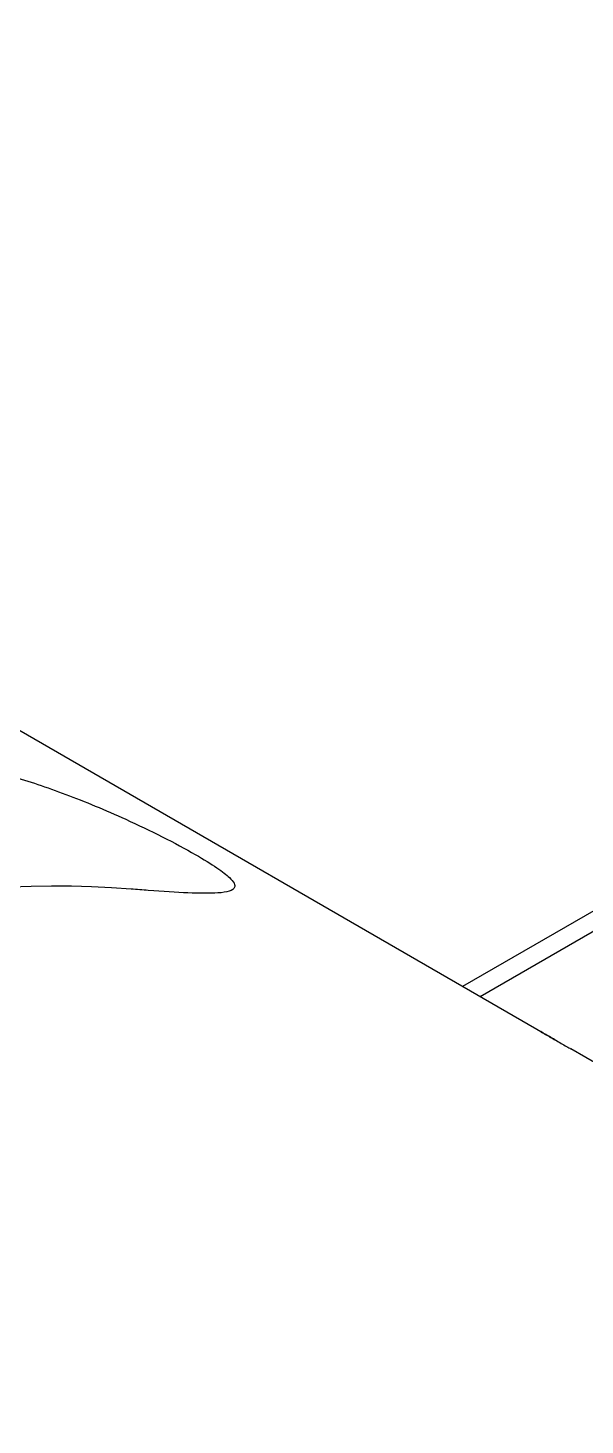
# Model space of a CAD drawing. Extents: x 12.3 to 108.7, y 1.1 to 80.4.
# Drawn here: x 23.586 to 24.249, y 63.317 to 64.98 of the extents above; entities that cross this region are included whole.
import ezdxf

# ---------------------------------------------------------------- set-up
doc = ezdxf.new("R2010")
doc.units = 0
doc.header["$MEASUREMENT"] = 0
doc.layers.add('OBJECT', color=7, linetype='CONTINUOUS')

msp = doc.modelspace()

# ---------------------------------------------------------------- linework, layer by layer
at = {"layer": 'OBJECT'}
for p, q in [((24.1991, 63.7837), (22.1274, 64.9797)), ((24.3461, 63.9794), (24.1031, 63.8391)), ((24.3658, 63.9663), (24.1243, 63.8269)), ((24.1992, 63.7836), (24.1964, 63.7853)), ((26.5798, 62.4094), (24.232, 63.7648))]:
    msp.add_line(p, q, dxfattribs=at)
msp.add_ellipse((22.7997, 61.6068), major_axis=(1.3268, 2.2188), ratio=0.587369, start_param=0.283526, end_param=0.742207, dxfattribs=at)
for points, knots in [([(23.4332, 64.1141), (23.4535, 64.1122), (23.494, 64.1082), (23.5607, 64.0921), (23.6301, 64.069), (23.6926, 64.0431), (23.7467, 64.0173), (23.7854, 63.9965), (23.8124, 63.9798), (23.8302, 63.9658), (23.8356, 63.9541), (23.8166, 63.9495), (23.7782, 63.95), (23.7406, 63.9525), (23.7158, 63.9544), (23.7089, 63.955)], [0, 0, 0, 0, 0.107368, 0.214482, 0.302528, 0.391219, 0.444441, 0.49807, 0.544418, 0.589607, 0.660357, 0.771317, 0.867069, 0.963023, 1, 1, 1, 1]), ([(24.1956, 63.7857), (24.1956, 63.7857), (24.1952, 63.7859), (24.1967, 63.785), (24.2001, 63.783), (24.2055, 63.7799), (24.212, 63.7762), (24.2189, 63.7722), (24.2254, 63.7685), (24.23, 63.7659), (24.2316, 63.765), (24.232, 63.7648)], [0, 0, 0, 0, 0.013877, 0.147527, 0.281623, 0.416138, 0.550871, 0.685533, 0.819855, 0.953717, 1, 1, 1, 1]), ([(24.2153, 63.7743), (24.2151, 63.7744), (24.2127, 63.7758), (24.2079, 63.7786), (24.2026, 63.7817), (24.2002, 63.7831), (24.1992, 63.7836)], [0, 0, 0, 0, 0.034069, 0.394651, 0.754053, 1, 1, 1, 1])]:
    msp.add_open_spline(points, degree=3, knots=knots, dxfattribs=at)

doc.saveas('drawing.dxf')
